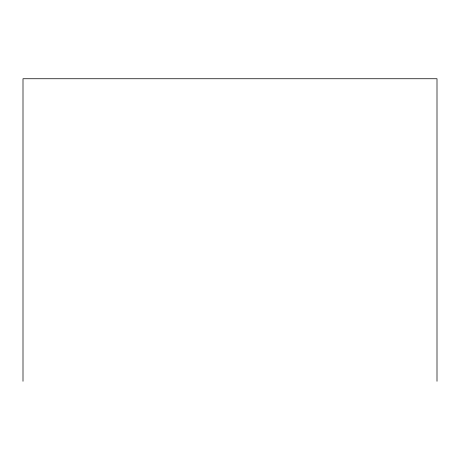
<?xml version="1.0" encoding="UTF-8"?>
<svg xmlns="http://www.w3.org/2000/svg" width="460" height="460" viewBox="0 0 460 460"><rect width="100%" height="100%" fill="white"/><g stroke="black" fill="none" stroke-linecap="round" stroke-linejoin="round"><path stroke-width="0.69" d="M437 381.259L437 78.74L23 78.74L23 381.259"/></g></svg>
